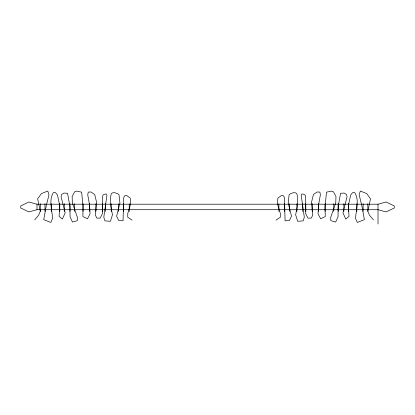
<?xml version="1.0" encoding="UTF-8"?>
<svg xmlns="http://www.w3.org/2000/svg" width="415" height="415" viewBox="0 0 415 415"><rect width="100%" height="100%" fill="white"/><g stroke="black" fill="none" stroke-linecap="round" stroke-linejoin="round"><path stroke-width="0.62" d="M34.673 219.867L38.517 215.432L40.286 211.297L37.63 198.811L41.412 193.577L47.767 191.025L49.001 194.677L46.236 205.897L43.731 219.675L50.817 222.445L52.575 218.466C52.129 210.057 48.545 200.352 53.353 192.591L55.506 192.617L57.436 194.962L59.687 205.259L59.106 216.391L62.375 219.104L65.171 212.812L61.041 196.663L61.586 194.521L63.936 193.068L67.572 193.286L69.943 206.732L70.073 216.713L72.459 222.082L77.315 220.65L77.377 217.315L72.345 202.785L72.143 196.492L74.721 191.735L76.552 191.102L81.662 192.166L83.047 207.085L82.876 216.563L87.492 218.793L90.071 213.834L89.552 205.02L87.736 194.728L88.281 192.093L90.927 191.969L94.693 194.5L96.56 202.136L95.367 215.074L96.814 218.093L100.139 218.14L102.365 213.839L102.614 196.264L103.128 194.946L104.793 194.147L106.287 194.002L106.93 195.335L103.812 217.19L104.922 220.879L110.411 221.288L112.486 214.82L110.452 204.652L110.727 196.212L111.251 193.909L112.258 192.934L114.41 192.633L117.71 193.67L119.017 194.843L119.925 202.966L116.62 216.21L118.732 220.573L123.058 220.801L123.618 198.214L124.303 196.243L125.304 195.429L126.627 195.449L130.243 198.142L130.689 203.781L127.784 213.372L127.747 217.201L132.11 220.152M276.011 220.152L280.374 217.201L280.338 213.372L277.428 203.781L277.874 198.142L281.495 195.449L282.817 195.429L283.819 196.243L284.503 198.214L285.064 220.801L289.385 220.573L291.496 216.21L288.197 202.966L289.099 194.843L290.412 193.67L293.706 192.633L295.864 192.934L296.87 193.909L297.394 196.212L297.664 204.652L295.636 214.82L297.711 221.288L303.194 220.879L304.309 217.19L301.191 195.335L301.835 194.002L303.324 194.147L304.994 194.946L305.507 196.264L305.756 213.839L307.982 218.14L311.302 218.093L312.754 215.074L311.556 202.136L313.429 194.5L317.19 191.969L319.841 192.093L320.38 194.728L318.57 205.02L318.051 213.834L320.629 218.793L325.246 216.563L325.075 207.085L326.46 192.166L331.569 191.102L333.401 191.735L335.979 196.492L335.771 202.785L330.745 217.315L330.807 220.65L335.662 222.082L338.049 216.713L338.173 206.732L340.549 193.286L344.185 193.068L346.535 194.521L347.08 196.663L342.951 212.812L345.747 219.104L349.01 216.391L348.429 205.259L350.68 194.962L352.615 192.617L354.763 192.591C359.577 200.352 355.992 210.057 355.546 218.466L357.305 222.445L364.391 219.675L361.885 205.897L359.12 194.677L360.355 191.025L366.704 193.577L370.486 198.811L367.83 211.297L369.604 215.432L373.443 219.867M36.987 209.715L28.868 211.915L20.75 207.993L20.75 205.923L28.868 202.001L36.987 204.206L378.013 204.206L386.132 202.001L394.25 205.923L394.25 207.993L386.132 211.915L378.013 209.715L36.987 209.715L36.987 204.206M378.013 204.206L378.013 223.976M367.83 203.713L367.83 211.385M363.13 203.713L363.13 211.385M356.786 203.713L356.786 211.385M348.351 203.713L348.351 211.385M343.848 203.713L343.848 211.385M338.152 203.713L338.152 211.385M333.795 203.713L333.795 211.385M325.075 203.713L325.075 211.385M318.461 203.713L318.461 211.385M312.199 203.713L312.199 211.385M305.803 203.812L305.803 211.479M302.732 203.812L302.732 211.479M296.886 203.812L296.886 211.479M289.587 203.812L289.587 211.479M284.674 203.812L284.674 211.479M278.875 203.812L278.875 211.479M129.241 203.812L129.241 211.479M123.442 203.812L123.442 211.479M118.529 203.812L118.529 211.479M111.23 203.812L111.23 211.479M105.389 203.812L105.389 211.479M102.313 203.812L102.313 211.479M95.922 203.713L95.922 211.385M89.661 203.713L89.661 211.385M83.047 203.713L83.047 211.385M74.321 203.713L74.321 211.385M69.969 203.713L69.969 211.385M64.273 203.713L64.273 211.385M59.77 203.713L59.77 211.385M51.336 203.713L51.336 211.385M44.991 203.713L44.991 211.385M40.286 203.713L40.286 211.385"/></g></svg>
